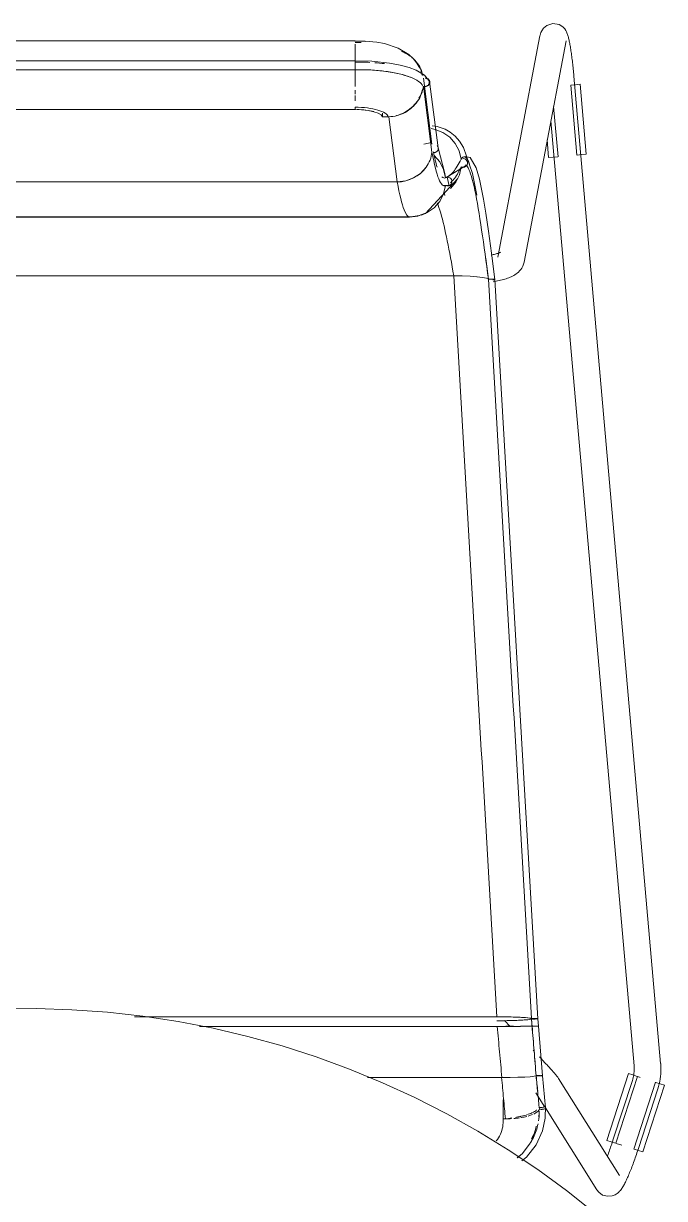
# Model space of a CAD drawing. Header units: millimetres. Extents: x 155927 to 295199, y -4084 to 97293.
# Drawn here: x 183216 to 183503, y 12621 to 13148 of the extents above; entities that cross this region are included whole.
import ezdxf

# ---------------------------------------------------------------- set-up
doc = ezdxf.new("R2010")
doc.units = ezdxf.units.MM
doc.header["$MEASUREMENT"] = 0
doc.layers.add('I-FURN', color=8, linetype='CONTINUOUS', lineweight=9)

msp = doc.modelspace()

# ---------------------------------------------------------------- linework, layer by layer
at = {"layer": 'I-FURN'}
for p, q in [((183450.65, 13147.49), (183449.08, 13146.17)), ((183450.65, 13147.49), (183453.4, 13148.32)), ((183453.4, 13148.32), (183456.17, 13147.84)), ((183456.17, 13147.84), (183457.82, 13146.8)), ((183447.52, 13142.73), (183428.7, 13043.44)), ((183447.6, 13143.15), (183447.52, 13142.73)), ((183447.74, 13143.66), (183447.6, 13143.15)), ((183447.95, 13144.29), (183447.74, 13143.66)), ((183448.33, 13145.09), (183447.95, 13144.29)), ((183449.08, 13146.17), (183448.33, 13145.09)), ((183457.82, 13146.8), (183458.67, 13145.89)), ((183458.67, 13145.89), (183459.15, 13145.19)), ((183459.15, 13145.19), (183459.46, 13144.63)), ((183459.46, 13144.63), (183459.67, 13144.15)), ((183459.67, 13144.15), (183459.84, 13143.73)), ((183459.84, 13143.73), (183459.98, 13143.32)), ((183459.98, 13143.32), (183460.11, 13142.93)), ((183460.11, 13142.93), (183460.22, 13142.53)), ((183460.22, 13142.53), (183460.33, 13142.13)), ((183460.33, 13142.13), (183460.43, 13141.71)), ((183364.61, 13140.55), (183069.76, 13140.55)), ((183364.61, 13140.38), (183364.61, 13140.55)), ((183369.13, 13140.46), (183364.61, 13140.55)), ((183364.61, 13140.53), (183364.61, 13140.25)), ((183364.61, 13139.05), (183364.61, 13137.3)), ((183364.61, 13137.03), (183364.61, 13134.45)), ((183374.34, 13139.95), (183369.13, 13140.46)), ((183377.84, 13139.29), (183374.34, 13139.95)), ((183383.99, 13137.27), (183377.84, 13139.29)), ((183388.7, 13134.4), (183383.99, 13137.27)), ((183440.49, 13041.21), (183459.31, 13140.5)), ((183460.43, 13141.71), (183460.53, 13141.29)), ((183460.53, 13141.29), (183460.63, 13140.84)), ((183460.63, 13140.84), (183460.73, 13140.39)), ((183460.73, 13140.39), (183460.83, 13139.91)), ((183460.83, 13139.91), (183460.92, 13139.41)), ((183460.92, 13139.41), (183461.01, 13138.9)), ((183461.01, 13138.9), (183461.11, 13138.36)), ((183461.11, 13138.36), (183461.2, 13137.81)), ((183461.2, 13137.81), (183461.29, 13137.24)), ((183461.29, 13137.24), (183461.39, 13136.66)), ((183461.39, 13136.66), (183461.48, 13136.06)), ((183364.61, 13131.51), (183069.76, 13131.51)), ((183364.61, 13131.27), (183364.61, 13134.29)), ((183364.61, 13134.28), (183364.61, 13131.26)), ((183364.61, 13131.51), (183364.61, 13127.66)), ((183372.17, 13131.36), (183364.61, 13131.51)), ((183364.61, 13131.44), (183364.61, 13131.51)), ((183364.61, 13131.24), (183364.61, 13131.44)), ((183380.06, 13130.56), (183372.17, 13131.36)), ((183390.68, 13132.57), (183388.7, 13134.4)), ((183392.35, 13130.5), (183390.68, 13132.57)), ((183461.48, 13136.06), (183461.57, 13135.44)), ((183461.57, 13135.44), (183461.66, 13134.8)), ((183461.66, 13134.8), (183461.75, 13134.15)), ((183461.75, 13134.15), (183461.83, 13133.49)), ((183461.83, 13133.49), (183461.92, 13132.81)), ((183461.92, 13132.81), (183462.01, 13132.13)), ((183462.01, 13132.13), (183462.09, 13131.43)), ((183462.09, 13131.43), (183462.17, 13130.72)), ((183069.76, 13127.55), (183364.61, 13127.55)), ((183364.61, 13130.94), (183364.61, 13131.24)), ((183364.61, 13130.55), (183364.61, 13130.94)), ((183364.61, 13130.09), (183364.61, 13130.55)), ((183364.61, 13129.6), (183364.61, 13130.09)), ((183364.61, 13129.1), (183364.61, 13129.6)), ((183364.61, 13128.63), (183364.61, 13129.1)), ((183364.61, 13128.21), (183364.61, 13128.63)), ((183364.61, 13127.88), (183364.61, 13128.21)), ((183364.61, 13127.66), (183364.61, 13127.88)), ((183364.61, 13123.76), (183364.61, 13127.58)), ((183364.61, 13127.58), (183364.61, 13123.76)), ((183370.84, 13127.47), (183364.61, 13127.55)), ((183377.4, 13126.94), (183370.84, 13127.47)), ((183381.41, 13126.34), (183377.4, 13126.94)), ((183384.77, 13129.69), (183380.06, 13130.56)), ((183385.85, 13125.38), (183381.41, 13126.34)), ((183388.82, 13128.61), (183384.77, 13129.69)), ((183391.98, 13127.42), (183388.82, 13128.61)), ((183395.81, 13125.12), (183391.98, 13127.42)), ((183393.68, 13128.23), (183392.35, 13130.5)), ((183462.17, 13130.72), (183462.25, 13130)), ((183462.25, 13130), (183462.33, 13129.27)), ((183462.33, 13129.27), (183462.41, 13128.54)), ((183462.41, 13128.54), (183462.49, 13127.8)), ((183462.49, 13127.8), (183462.56, 13127.06)), ((183462.56, 13127.06), (183462.64, 13126.31)), ((183462.64, 13126.31), (183462.71, 13125.56)), ((183364.61, 13123.57), (183364.61, 13120.01)), ((183389.28, 13124.28), (183385.85, 13125.38)), ((183395.22, 13123.8), (183399.07, 13094.1)), ((183397.71, 13122.74), (183395.81, 13125.12)), ((183398.06, 13122.24), (183401.92, 13092.46)), ((183461.49, 13120.68), (183463.56, 13120.86)), ((183462.71, 13125.56), (183462.77, 13124.81)), ((183462.77, 13124.81), (183462.79, 13124.65)), ((183501.73, 12681.33), (183462.79, 13124.65)), ((183463.56, 13120.86), (183465.6, 13121.04)), ((183465.6, 13121.04), (183468.36, 13089.63)), ((183364.61, 13118.38), (183364.61, 13116.54)), ((183364.61, 13113.87), (183364.61, 13116.06)), ((183399.09, 13090.55), (183395.25, 13120.26)), ((183395.99, 13117.83), (183395.68, 13120.27)), ((183461.37, 13120.67), (183464.13, 13089.26)), ((183364.61, 13113.91), (183364.61, 13113.56)), ((183455.68, 13088.52), (183453.71, 13111)), ((183364.61, 13109.7), (183069.76, 13109.7)), ((183069.76, 13109.65), (183364.61, 13109.65)), ((183364.61, 13109.65), (183367.65, 13109.54)), ((183367.65, 13109.54), (183370.5, 13109.22)), ((183370.5, 13109.22), (183372.99, 13108.71)), ((183372.99, 13108.71), (183374.97, 13108.04)), ((183374.97, 13108.04), (183376.33, 13107.25)), ((183376.33, 13107.25), (183376.96, 13106.39)), ((183376.96, 13106.39), (183376.96, 13108.05)), ((183376.96, 13106.39), (183379.68, 13106.46)), ((183379.68, 13106.46), (183383.54, 13077.18)), ((183400.46, 13100.8), (183398.72, 13101.17)), ((183398.72, 13101.16), (183400.46, 13100.79)), ((183401.45, 13102.13), (183399.19, 13102.43)), ((183403.98, 13099.4), (183400.46, 13100.8)), ((183405.05, 13100.84), (183401.45, 13102.13)), ((183407.33, 13099.5), (183405.05, 13100.84)), ((183452.5, 13104.63), (183489.78, 12680.28)), ((183398.94, 13094.88), (183395.45, 13094.19)), ((183407.06, 13097.22), (183403.98, 13099.4)), ((183409.54, 13094.4), (183407.06, 13097.22)), ((183409.49, 13097.72), (183407.33, 13099.5)), ((183411.49, 13095.48), (183409.49, 13097.72)), ((183411.28, 13091.08), (183409.54, 13094.4)), ((183413.3, 13092.65), (183411.49, 13095.48)), ((183450.76, 13096.04), (183451.45, 13088.15)), ((183399.56, 13090.4), (183400.06, 13090.36)), ((183400.06, 13090.36), (183400.55, 13090.44)), ((183400.55, 13090.44), (183401, 13090.63)), ((183401, 13090.63), (183401.38, 13090.93)), ((183401.38, 13090.93), (183401.68, 13091.32)), ((183401.68, 13093.14), (183401.39, 13093.51)), ((183401.87, 13092.7), (183401.68, 13093.14)), ((183401.68, 13091.32), (183401.87, 13091.76)), ((183401.93, 13092.23), (183401.87, 13092.7)), ((183401.87, 13091.76), (183401.93, 13092.23)), ((183401.9, 13092.54), (183404.87, 13080.93)), ((183412.19, 13087.45), (183411.28, 13091.08)), ((183417.29, 13080.94), (183413.3, 13092.65)), ((183466.32, 13089.45), (183464.25, 13089.27)), ((183468.36, 13089.63), (183466.32, 13089.45)), ((183402.58, 13086.19), (183400.07, 13089.06)), ((183404.34, 13082.79), (183402.58, 13086.19)), ((183414.86, 13084.89), (183405.47, 13079.18)), ((183412.24, 13083.96), (183411.45, 13080.35)), ((183411.46, 13080.35), (183412.24, 13083.96)), ((183412.19, 13087.45), (183412.66, 13087.61)), ((183412.66, 13087.61), (183412.19, 13087.45)), ((183412.71, 13083.81), (183412.24, 13083.96)), ((183412.24, 13083.96), (183412.71, 13083.81)), ((183413.21, 13083.78), (183412.71, 13083.81)), ((183414.01, 13088.66), (183413.09, 13088.37)), ((183413.65, 13087.58), (183413.16, 13087.66)), ((183413.16, 13087.65), (183413.65, 13087.58)), ((183413.7, 13083.87), (183413.21, 13083.78)), ((183413.21, 13083.78), (183413.7, 13083.87)), ((183413.65, 13087.58), (183414.1, 13087.38)), ((183414.11, 13087.39), (183413.65, 13087.58)), ((183414.15, 13084.08), (183413.7, 13083.87)), ((183413.7, 13083.87), (183414.15, 13084.08)), ((183416.19, 13088.13), (183414.01, 13088.66)), ((183414.1, 13087.38), (183414.49, 13087.08)), ((183414.49, 13087.08), (183414.11, 13087.39)), ((183414.53, 13084.4), (183414.15, 13084.08)), ((183414.15, 13084.08), (183414.53, 13084.39)), ((183414.49, 13087.08), (183414.79, 13086.68)), ((183414.79, 13086.68), (183414.49, 13087.08)), ((183414.82, 13084.8), (183414.53, 13084.4)), ((183414.53, 13084.39), (183414.82, 13084.8)), ((183414.79, 13086.68), (183414.99, 13086.23)), ((183414.99, 13086.23), (183414.79, 13086.68)), ((183415, 13085.26), (183414.82, 13084.8)), ((183414.82, 13084.8), (183415, 13085.26)), ((183414.99, 13086.23), (183415.06, 13085.74)), ((183415.06, 13085.74), (183414.99, 13086.23)), ((183415.06, 13085.74), (183415, 13085.26)), ((183415, 13085.26), (183415.06, 13085.74)), ((183418.97, 13083.5), (183416.19, 13088.13)), ((183453.49, 13088.33), (183451.45, 13088.15)), ((183455.56, 13088.51), (183453.49, 13088.33)), ((183387.31, 13077.66), (183390.86, 13078.97)), ((183390.86, 13078.97), (183393.97, 13081.05)), ((183393.97, 13081.05), (183396.46, 13083.79)), ((183410.75, 13078.7), (183396.15, 13063)), ((183405.23, 13079.08), (183404.34, 13082.79)), ((183404.87, 13080.93), (183405.2, 13079.06)), ((183405.23, 13079.08), (183405.7, 13079.24)), ((183405.7, 13079.24), (183405.23, 13079.08)), ((183405.7, 13079.24), (183406.19, 13079.28)), ((183406.2, 13079.28), (183405.7, 13079.24)), ((183406.74, 13075.47), (183405.91, 13079.36)), ((183406.19, 13079.28), (183406.68, 13079.19)), ((183406.69, 13079.2), (183406.2, 13079.28)), ((183406.68, 13079.19), (183407.14, 13078.99)), ((183407.14, 13078.99), (183406.69, 13079.2)), ((183407.14, 13078.99), (183407.52, 13078.68)), ((183407.52, 13078.68), (183407.14, 13078.99)), ((183407.52, 13078.68), (183407.81, 13078.28)), ((183407.82, 13078.28), (183407.52, 13078.68)), ((183411.45, 13080.35), (183409.8, 13077.02)), ((183409.81, 13077.02), (183411.46, 13080.35)), ((183412.71, 13083.81), (183413.21, 13083.78)), ((183419.19, 13071.27), (183417.29, 13080.94)), ((183420.37, 13078.5), (183418.97, 13083.5)), ((183383.54, 13077.18), (183050.83, 13077.18)), ((183050.83, 13077.18), (183383.54, 13077.18)), ((183383.54, 13077.18), (183387.31, 13077.66)), ((183407.04, 13075.6), (183404.16, 13075.55)), ((183404.34, 13071.86), (183405.23, 13075.57)), ((183405.7, 13075.41), (183405.23, 13075.57)), ((183405.23, 13075.57), (183405.7, 13075.41)), ((183406.19, 13075.37), (183405.7, 13075.41)), ((183405.7, 13075.41), (183406.2, 13075.37)), ((183406.68, 13075.46), (183406.19, 13075.37)), ((183406.2, 13075.37), (183406.69, 13075.45)), ((183407.14, 13075.66), (183406.68, 13075.46)), ((183406.69, 13075.45), (183407.14, 13075.66)), ((183407.52, 13075.97), (183407.14, 13075.66)), ((183407.14, 13075.66), (183407.52, 13075.97)), ((183409.8, 13077.02), (183407.41, 13074.19)), ((183407.41, 13074.19), (183409.81, 13077.02)), ((183407.81, 13076.37), (183407.52, 13075.97)), ((183407.52, 13075.97), (183407.82, 13076.37)), ((183407.81, 13078.28), (183408, 13077.81)), ((183408, 13076.83), (183407.81, 13076.37)), ((183408, 13077.82), (183407.82, 13078.28)), ((183407.82, 13076.37), (183408, 13076.83)), ((183408.07, 13077.32), (183408, 13077.82)), ((183408, 13077.81), (183408.07, 13077.32)), ((183408.07, 13077.32), (183408, 13076.83)), ((183408, 13076.83), (183408.07, 13077.32)), ((183422.17, 13069.48), (183420.37, 13078.5)), ((183402.58, 13068.47), (183400.07, 13065.6)), ((183400.08, 13065.59), (183402.58, 13068.46)), ((183404.33, 13071.86), (183402.58, 13068.47)), ((183402.58, 13068.46), (183404.34, 13071.86)), ((183423.21, 13063.16), (183422.17, 13069.48)), ((183397.25, 13063.6), (183392.79, 13061.87)), ((183396.94, 13063.42), (183393.37, 13062.06)), ((183393.37, 13062.05), (183396.94, 13063.42)), ((183396.15, 13063), (183394.23, 13062.29)), ((183400.07, 13065.6), (183396.94, 13063.42)), ((183396.94, 13063.42), (183400.08, 13065.59)), ((183424.39, 13055.15), (183423.21, 13063.16)), ((183389.58, 13061.58), (183044.79, 13061.58)), ((183044.79, 13061.58), (183389.58, 13061.58)), ((183045.33, 13061.43), (183350.13, 13061.43)), ((183350.13, 13061.43), (183389.04, 13061.43)), ((183392.79, 13061.87), (183389.04, 13061.43)), ((183393.37, 13062.06), (183389.58, 13061.58)), ((183389.58, 13061.58), (183393.37, 13062.05)), ((183425.75, 13045.22), (183424.39, 13055.15)), ((183426.15, 13044.47), (183425.66, 13044.37)), ((183427.3, 13033.36), (183425.75, 13045.22)), ((183426.62, 13044.57), (183426.15, 13044.47)), ((183427.07, 13044.67), (183426.62, 13044.57)), ((183427.49, 13044.78), (183427.07, 13044.67)), ((183427.89, 13044.89), (183427.49, 13044.78)), ((183428.25, 13044.99), (183427.89, 13044.89)), ((183428.59, 13045.1), (183428.25, 13044.99)), ((183428.89, 13045.21), (183428.59, 13045.1)), ((183429.16, 13045.31), (183428.89, 13045.21)), ((183429.39, 13045.4), (183429.16, 13045.31)), ((183429.59, 13045.49), (183429.39, 13045.4)), ((183429.74, 13045.57), (183429.59, 13045.49)), ((183429.83, 13045.61), (183429.74, 13045.57)), ((183429.9, 13045.66), (183429.83, 13045.61)), ((183429.92, 13045.67), (183429.9, 13045.66)), ((183437.92, 13036.73), (183437.39, 13036.28)), ((183438.44, 13037.25), (183437.92, 13036.73)), ((183438.95, 13037.85), (183438.44, 13037.25)), ((183439.43, 13038.54), (183438.95, 13037.85)), ((183439.87, 13039.33), (183439.43, 13038.54)), ((183440.24, 13040.22), (183439.87, 13039.33)), ((183440.49, 13041.21), (183440.24, 13040.22)), ((183025.41, 13035.08), (183408.88, 13035.08)), ((183408.88, 13035.08), (183025.48, 13035.08)), ((183412.65, 13035.02), (183408.88, 13035.08)), ((183408.96, 13035.08), (183412.65, 13035.02)), ((183416.19, 13034.87), (183412.65, 13035.02)), ((183412.72, 13035.02), (183416.19, 13034.87)), ((183419.29, 13034.63), (183416.19, 13034.87)), ((183416.24, 13034.86), (183419.29, 13034.63)), ((183421.79, 13034.32), (183419.29, 13034.63)), ((183419.32, 13034.63), (183421.79, 13034.32)), ((183423.53, 13033.95), (183421.79, 13034.32)), ((183421.79, 13034.31), (183423.53, 13033.95)), ((183423.53, 13033.95), (183424.44, 13033.55)), ((183424.43, 13033.55), (183423.53, 13033.95)), ((183424.9, 13033.57), (183424.43, 13033.55)), ((183424.44, 13033.55), (183424.91, 13033.57)), ((183425.4, 13033.57), (183424.9, 13033.57)), ((183424.91, 13033.57), (183425.41, 13033.57)), ((183425.9, 13033.56), (183425.4, 13033.57)), ((183425.41, 13033.57), (183425.9, 13033.56)), ((183426.35, 13033.54), (183425.9, 13033.56)), ((183425.9, 13033.56), (183426.35, 13033.54)), ((183426.74, 13033.51), (183426.35, 13033.54)), ((183426.35, 13033.54), (183426.74, 13033.51)), ((183426.38, 13033.18), (183426.76, 13033.21)), ((183426.77, 13033.21), (183426.39, 13033.18)), ((183427.2, 13032.45), (183426.49, 13032.34)), ((183427.03, 13033.46), (183426.74, 13033.51)), ((183426.74, 13033.51), (183427.04, 13033.46)), ((183426.76, 13033.21), (183427.05, 13033.26)), ((183427.06, 13033.26), (183426.77, 13033.21)), ((183427.89, 13032.58), (183427.2, 13032.45)), ((183427.24, 13033.31), (183427.3, 13033.36)), ((183427.3, 13033.36), (183427.24, 13033.31)), ((183427.3, 13033.36), (183446.59, 12701.45)), ((183428.57, 13032.71), (183427.89, 13032.58)), ((183429.24, 13032.86), (183428.57, 13032.71)), ((183429.89, 13033.01), (183429.24, 13032.86)), ((183430.54, 13033.17), (183429.89, 13033.01)), ((183431.17, 13033.34), (183430.54, 13033.17)), ((183431.78, 13033.53), (183431.17, 13033.34)), ((183432.39, 13033.72), (183431.78, 13033.53)), ((183432.98, 13033.93), (183432.39, 13033.72)), ((183433.56, 13034.15), (183432.98, 13033.93)), ((183434.13, 13034.38), (183433.56, 13034.15)), ((183434.69, 13034.63), (183434.13, 13034.38)), ((183435.25, 13034.9), (183434.69, 13034.63)), ((183435.78, 13035.19), (183435.25, 13034.9)), ((183436.32, 13035.52), (183435.78, 13035.19)), ((183436.86, 13035.88), (183436.32, 13035.52)), ((183437.39, 13036.28), (183436.86, 13035.88)), ((183221.5, 12706.02), (183205.51, 12705.87)), ((183237.49, 12705.53), (183221.5, 12706.02)), ((183253.45, 12704.39), (183237.49, 12705.53)), ((183269.35, 12702.62), (183253.45, 12704.39)), ((183428.14, 12702.35), (183265.54, 12702.35)), ((183265.54, 12702.35), (183428.14, 12702.35)), ((183285.17, 12700.22), (183269.35, 12702.62)), ((183300.88, 12697.19), (183285.17, 12700.22)), ((183431.92, 12702.32), (183428.14, 12702.35)), ((183428.25, 12700.56), (183431.93, 12700.59)), ((183434.2, 12698.03), (183431.62, 12700.7)), ((183435.48, 12702.24), (183431.92, 12702.32)), ((183431.93, 12700.59), (183435.48, 12700.66)), ((183438.62, 12702.12), (183435.48, 12702.24)), ((183435.48, 12700.66), (183438.6, 12700.79)), ((183438.6, 12700.79), (183441.09, 12700.95)), ((183441.12, 12701.95), (183438.62, 12702.12)), ((183441.09, 12700.95), (183442.85, 12701.14)), ((183442.87, 12701.76), (183441.12, 12701.95)), ((183442.85, 12701.14), (183443.75, 12701.35)), ((183443.76, 12701.55), (183442.87, 12701.76)), ((183443.75, 12701.35), (183444.22, 12701.34)), ((183444.23, 12701.56), (183443.76, 12701.55)), ((183444.22, 12701.34), (183444.71, 12701.34)), ((183444.72, 12701.56), (183444.23, 12701.56)), ((183444.71, 12701.34), (183445.2, 12701.35)), ((183445.21, 12701.56), (183444.72, 12701.56)), ((183445.2, 12701.35), (183445.66, 12701.36)), ((183445.66, 12701.55), (183445.21, 12701.56)), ((183446.04, 12701.53), (183445.66, 12701.55)), ((183445.66, 12701.36), (183446.04, 12701.37)), ((183446.34, 12701.51), (183446.04, 12701.53)), ((183446.04, 12701.37), (183446.33, 12701.4)), ((183446.33, 12701.4), (183446.52, 12701.42)), ((183446.52, 12701.48), (183446.34, 12701.51)), ((183446.59, 12701.45), (183446.52, 12701.48)), ((183446.52, 12701.42), (183446.59, 12701.45)), ((183446.86, 12698.09), (183446.59, 12701.45)), ((183428.4, 12698.03), (183294.76, 12698.03)), ((183294.76, 12698.03), (183428.4, 12698.03)), ((183316.46, 12693.53), (183300.88, 12697.19)), ((183331.87, 12689.25), (183316.46, 12693.53)), ((183432.19, 12698.03), (183428.4, 12698.03)), ((183428.4, 12698.03), (183432.19, 12698.03)), ((183432.19, 12698.15), (183435.75, 12698.15)), ((183435.75, 12698.15), (183432.19, 12698.15)), ((183435.75, 12698.04), (183432.19, 12698.03)), ((183432.19, 12698.03), (183435.76, 12698.04)), ((183438.89, 12698.05), (183435.76, 12698.04)), ((183435.76, 12698.04), (183438.89, 12698.05)), ((183438.87, 12698.14), (183441.37, 12698.13)), ((183441.37, 12698.13), (183438.87, 12698.14)), ((183441.39, 12698.06), (183438.89, 12698.05)), ((183438.89, 12698.05), (183441.39, 12698.06)), ((183441.37, 12698.13), (183443.12, 12698.11)), ((183443.12, 12698.11), (183441.37, 12698.13)), ((183443.14, 12698.07), (183441.39, 12698.06)), ((183441.39, 12698.06), (183443.14, 12698.07)), ((183444.02, 12698.09), (183443.14, 12698.07)), ((183443.14, 12698.07), (183444.03, 12698.09)), ((183444.02, 12698.1), (183444.49, 12698.1)), ((183444.49, 12698.1), (183444.02, 12698.1)), ((183444.5, 12698.08), (183444.02, 12698.09)), ((183444.03, 12698.09), (183444.5, 12698.08)), ((183444.49, 12698.1), (183444.98, 12698.1)), ((183444.99, 12698.1), (183444.49, 12698.1)), ((183444.99, 12698.08), (183444.5, 12698.08)), ((183444.5, 12698.08), (183444.99, 12698.08)), ((183444.98, 12698.1), (183445.48, 12698.1)), ((183445.48, 12698.1), (183444.99, 12698.1)), ((183445.48, 12698.09), (183444.99, 12698.08)), ((183444.99, 12698.08), (183445.49, 12698.09)), ((183445.48, 12698.1), (183445.93, 12698.1)), ((183445.93, 12698.1), (183445.48, 12698.1)), ((183445.93, 12698.09), (183445.48, 12698.09)), ((183445.49, 12698.09), (183445.94, 12698.09)), ((183445.93, 12698.1), (183446.31, 12698.1)), ((183446.31, 12698.1), (183445.93, 12698.1)), ((183446.31, 12698.09), (183445.93, 12698.09)), ((183445.94, 12698.09), (183446.32, 12698.09)), ((183446.31, 12698.1), (183446.6, 12698.1)), ((183446.61, 12698.1), (183446.31, 12698.1)), ((183446.61, 12698.09), (183446.31, 12698.09)), ((183446.32, 12698.09), (183446.61, 12698.09)), ((183446.6, 12698.1), (183446.79, 12698.09)), ((183446.8, 12698.09), (183446.61, 12698.1)), ((183446.8, 12698.09), (183446.61, 12698.09)), ((183446.61, 12698.09), (183446.8, 12698.09)), ((183446.79, 12698.09), (183446.86, 12698.09)), ((183446.86, 12698.09), (183446.8, 12698.09)), ((183446.8, 12698.09), (183446.87, 12698.09)), ((183446.87, 12698.09), (183446.8, 12698.09)), ((183446.87, 12698.09), (183448.69, 12675.89)), ((183347.1, 12684.36), (183331.87, 12689.25)), ((183362.13, 12678.86), (183347.1, 12684.36)), ((183444.96, 12686.85), (183444.48, 12687.35)), ((183447.77, 12683.88), (183447.32, 12684.36)), ((183448.22, 12683.4), (183447.77, 12683.88)), ((183448.66, 12682.93), (183448.22, 12683.4)), ((183449.1, 12682.47), (183448.66, 12682.93)), ((183376.92, 12672.76), (183362.13, 12678.86)), ((183449.52, 12682.02), (183449.1, 12682.47)), ((183449.93, 12681.57), (183449.52, 12682.02)), ((183450.33, 12681.14), (183449.93, 12681.57)), ((183450.73, 12680.71), (183450.33, 12681.14)), ((183451.11, 12680.3), (183450.73, 12680.71)), ((183451.48, 12679.9), (183451.11, 12680.3)), ((183451.83, 12679.51), (183451.48, 12679.9)), ((183452.17, 12679.13), (183451.83, 12679.51)), ((183452.5, 12678.76), (183452.17, 12679.13)), ((183452.82, 12678.41), (183452.5, 12678.76)), ((183453.12, 12678.08), (183452.82, 12678.41)), ((183453.41, 12677.75), (183453.12, 12678.08)), ((183453.68, 12677.44), (183453.41, 12677.75)), ((183489.8, 12677.63), (183489.74, 12676.97)), ((183489.78, 12680.28), (183489.83, 12679.62)), ((183489.84, 12678.29), (183489.8, 12677.63)), ((183489.83, 12679.62), (183489.85, 12678.96)), ((183489.85, 12678.96), (183489.84, 12678.29)), ((183501.74, 12681.28), (183501.74, 12681.33)), ((183501.82, 12680.14), (183501.74, 12681.28)), ((183501.77, 12676.72), (183501.83, 12677.86)), ((183501.85, 12679), (183501.82, 12680.14)), ((183501.83, 12677.86), (183501.85, 12679)), ((183370.23, 12675.06), (183430.34, 12675.06)), ((183430.34, 12675.06), (183370.23, 12675.06)), ((183391.46, 12666.08), (183376.92, 12672.76)), ((183430.34, 12675.06), (183434.1, 12675.09)), ((183434.11, 12675.09), (183430.46, 12675.06)), ((183437.64, 12675.16), (183434.2, 12675.09)), ((183434.2, 12675.09), (183437.64, 12675.16)), ((183437.64, 12675.16), (183440.74, 12675.28)), ((183440.74, 12675.28), (183437.7, 12675.16)), ((183440.74, 12675.28), (183443.21, 12675.43)), ((183443.22, 12675.43), (183440.78, 12675.28)), ((183443.21, 12675.43), (183444.95, 12675.61)), ((183444.95, 12675.61), (183443.23, 12675.43)), ((183445.84, 12675.8), (183444.95, 12675.61)), ((183444.95, 12675.61), (183445.84, 12675.8)), ((183445.84, 12675.8), (183446.31, 12675.79)), ((183446.31, 12675.79), (183445.84, 12675.8)), ((183445.85, 12675.98), (183446.32, 12675.99)), ((183446.33, 12675.99), (183445.86, 12675.98)), ((183446.31, 12675.79), (183446.81, 12675.79)), ((183446.81, 12675.79), (183446.31, 12675.79)), ((183446.32, 12675.99), (183446.82, 12675.99)), ((183446.82, 12675.99), (183446.33, 12675.99)), ((183446.81, 12675.79), (183447.3, 12675.79)), ((183447.3, 12675.79), (183446.81, 12675.79)), ((183447.32, 12675.99), (183446.82, 12675.99)), ((183446.82, 12675.99), (183447.31, 12675.99)), ((183447.3, 12675.79), (183447.76, 12675.8)), ((183447.75, 12675.8), (183447.3, 12675.79)), ((183447.31, 12675.99), (183447.76, 12675.98)), ((183447.77, 12675.98), (183447.32, 12675.99)), ((183448.13, 12675.82), (183447.75, 12675.8)), ((183447.76, 12675.8), (183448.14, 12675.82)), ((183448.43, 12675.84), (183448.13, 12675.82)), ((183448.14, 12675.82), (183448.43, 12675.84)), ((183448.44, 12675.94), (183448.15, 12675.96)), ((183448.15, 12675.96), (183448.44, 12675.94)), ((183448.43, 12675.84), (183448.63, 12675.87)), ((183448.63, 12675.92), (183448.44, 12675.94)), ((183448.44, 12675.94), (183448.62, 12675.92)), ((183448.62, 12675.92), (183448.69, 12675.89)), ((183448.69, 12675.89), (183448.62, 12675.87)), ((183448.69, 12675.89), (183448.63, 12675.92)), ((183448.63, 12675.87), (183448.69, 12675.89)), ((183448.69, 12675.89), (183450.12, 12661.4)), ((183453.94, 12677.15), (183453.68, 12677.44)), ((183454.18, 12676.87), (183453.94, 12677.15)), ((183454.41, 12676.6), (183454.18, 12676.87)), ((183454.63, 12676.35), (183454.41, 12676.6)), ((183454.83, 12676.11), (183454.63, 12676.35)), ((183455.02, 12675.88), (183454.83, 12676.11)), ((183455.2, 12675.66), (183455.02, 12675.88)), ((183455.37, 12675.44), (183455.2, 12675.66)), ((183455.54, 12675.21), (183455.37, 12675.44)), ((183455.73, 12674.95), (183455.54, 12675.21)), ((183455.94, 12674.62), (183455.73, 12674.95)), ((183483.25, 12631.04), (183455.94, 12674.62)), ((183487.29, 12676.86), (183477.61, 12646.85)), ((183489.04, 12673.72), (183480.32, 12646.9)), ((183481.65, 12645.55), (183491.34, 12675.56)), ((183487.29, 12676.86), (183489.25, 12676.23)), ((183489.24, 12674.38), (183489.04, 12673.74)), ((183489.04, 12673.74), (183489.04, 12673.72)), ((183489.4, 12675.02), (183489.24, 12674.38)), ((183489.25, 12676.23), (183491.22, 12675.59)), ((183489.54, 12675.66), (183489.4, 12675.02)), ((183489.65, 12676.32), (183489.54, 12675.66)), ((183489.74, 12676.97), (183489.65, 12676.32)), ((183499.41, 12672.95), (183489.72, 12642.94)), ((183491.43, 12675.52), (183492.6, 12675.15)), ((183499.52, 12672.91), (183501.5, 12672.27)), ((183501.07, 12672.21), (183501.31, 12673.33)), ((183501.31, 12673.33), (183501.51, 12674.45)), ((183501.51, 12674.45), (183501.66, 12675.58)), ((183501.66, 12675.58), (183501.77, 12676.72)), ((183445.77, 12668.25), (183449.81, 12661.81)), ((183491.74, 12643.19), (183500.45, 12670.01)), ((183503.45, 12671.64), (183493.76, 12641.64)), ((183500.45, 12670.01), (183500.78, 12671.1)), ((183500.78, 12671.1), (183501.07, 12672.21)), ((183501.5, 12672.27), (183503.45, 12671.64)), ((183405.72, 12658.82), (183391.46, 12666.08)), ((183431.05, 12655.27), (183431.05, 12665.02)), ((183449.9, 12656.83), (183449.99, 12662.29)), ((183419.67, 12651), (183405.72, 12658.82)), ((183432.04, 12656.51), (183430.99, 12656.51)), ((183448.69, 12651.18), (183449.9, 12656.83)), ((183450.04, 12661.43), (183473.08, 12624.67)), ((183433.31, 12642.63), (183419.67, 12651)), ((183443.21, 12645.58), (183445.12, 12649.27)), ((183445.79, 12644.87), (183448.69, 12651.18)), ((183479.56, 12646.22), (183477.61, 12646.85)), ((183481.53, 12645.59), (183479.56, 12646.22)), ((183479.99, 12645.88), (183480.22, 12646.57)), ((183480.22, 12646.57), (183480.32, 12646.9)), ((183446.59, 12633.72), (183433.31, 12642.63)), ((183437.37, 12639.04), (183439.72, 12641.01)), ((183439.72, 12641.01), (183443.21, 12645.58)), ((183441.45, 12639.34), (183445.79, 12644.87)), ((183478.12, 12640.55), (183478.35, 12641.18)), ((183478.35, 12641.18), (183478.59, 12641.83)), ((183478.59, 12641.83), (183478.82, 12642.49)), ((183478.82, 12642.49), (183479.06, 12643.15)), ((183479.06, 12643.15), (183479.29, 12643.83)), ((183479.29, 12643.83), (183479.53, 12644.51)), ((183479.53, 12644.51), (183479.76, 12645.19)), ((183479.76, 12645.19), (183479.99, 12645.88)), ((183481.75, 12645.52), (183484.23, 12644.72)), ((183491.81, 12642.27), (183489.84, 12642.9)), ((183490.85, 12640.53), (183491.1, 12641.26)), ((183491.1, 12641.26), (183491.34, 12642)), ((183491.34, 12642), (183491.59, 12642.74)), ((183491.59, 12642.74), (183491.74, 12643.19)), ((183493.76, 12641.64), (183491.81, 12642.27)), ((183439.4, 12637.7), (183441.45, 12639.34)), ((183477.88, 12639.93), (183478.12, 12640.55)), ((183488.82, 12634.92), (183489.07, 12635.59)), ((183489.07, 12635.59), (183489.33, 12636.27)), ((183489.33, 12636.27), (183489.58, 12636.96)), ((183489.58, 12636.96), (183489.84, 12637.65)), ((183489.84, 12637.65), (183490.09, 12638.36)), ((183490.09, 12638.36), (183490.35, 12639.08)), ((183490.35, 12639.08), (183490.6, 12639.8)), ((183490.6, 12639.8), (183490.85, 12640.53)), ((183459.51, 12624.28), (183446.59, 12633.72)), ((183486.6, 12629.59), (183486.84, 12630.11)), ((183486.84, 12630.11), (183487.08, 12630.66)), ((183487.08, 12630.66), (183487.32, 12631.22)), ((183487.32, 12631.22), (183487.57, 12631.8)), ((183487.57, 12631.8), (183487.81, 12632.39)), ((183487.81, 12632.39), (183488.06, 12633.01)), ((183488.06, 12633.01), (183488.31, 12633.63)), ((183488.31, 12633.63), (183488.57, 12634.27)), ((183488.57, 12634.27), (183488.82, 12634.92)), ((183483.97, 12624.81), (183484.25, 12625.2)), ((183484.25, 12625.2), (183484.51, 12625.59)), ((183484.51, 12625.59), (183484.75, 12625.98)), ((183484.75, 12625.98), (183484.98, 12626.38)), ((183484.98, 12626.38), (183485.22, 12626.79)), ((183485.22, 12626.79), (183485.44, 12627.22)), ((183485.44, 12627.22), (183485.67, 12627.66)), ((183485.67, 12627.66), (183485.9, 12628.11)), ((183485.9, 12628.11), (183486.13, 12628.59)), ((183486.13, 12628.59), (183486.37, 12629.08)), ((183486.37, 12629.08), (183486.6, 12629.59)), ((183472.05, 12614.34), (183459.51, 12624.28)), ((183473.97, 12623.55), (183473.08, 12624.67)), ((183473.97, 12623.55), (183475.7, 12622.32)), ((183475.7, 12622.32), (183477.93, 12621.74)), ((183477.93, 12621.74), (183479.9, 12621.91)), ((183479.9, 12621.91), (183481.29, 12622.43)), ((183481.29, 12622.43), (183482.2, 12623)), ((183482.2, 12623), (183482.83, 12623.52)), ((183482.83, 12623.52), (183483.29, 12623.98)), ((183483.29, 12623.98), (183483.66, 12624.41)), ((183483.66, 12624.41), (183483.97, 12624.81))]:
    msp.add_line(p, q, dxfattribs=at)
for centre, major_axis, ratio, start_param, end_param in [((183364.61, 13136.27), (-12.4, 0), 0.287441, 4.492176, 4.712389), ((183364.61, 13124.8), (0, -15.75), 0.000004, 0.290246, 0.472486), ((183383.41, 13092.25), (-15.78, 0), 0.955139, 2.787556, 3.029056), ((183399.97, 13092.23), (-1.96, 0), 0.955139, 1.359855, 3.903556), ((183383.41, 13092.25), (-15.78, 0), 0.955139, 2.545839, 2.787386), ((183383.41, 13092.25), (-15.78, 0), 0.955139, 1.579038, 2.545717)]:
    msp.add_ellipse(centre, major_axis=major_axis, ratio=ratio, start_param=start_param, end_param=end_param, dxfattribs=at)
for points in [[(183364.61, 13140.45), (183366.19, 13140.46), (183367.69, 13140.39), (183369.12, 13140.25)], [(183364.61, 13130.97), (183366.83, 13131.01), (183369.03, 13130.98), (183371.21, 13130.87)], [(183373.42, 13130.73), (183374.9, 13130.62), (183376.35, 13130.48), (183377.76, 13130.3)], [(183394.16, 13127.14), (183394.41, 13126.48), (183394.58, 13125.81), (183394.72, 13125.12)], [(183389.45, 13124.22), (183390.91, 13123.64), (183393.38, 13122.38), (183394.69, 13120.97), (183395.04, 13120.25)], [(183379.68, 13106.46), (183380.97, 13106.5), (183383.48, 13106.86), (183387.08, 13108.27), (183390.22, 13110.46), (183392.75, 13113.3), (183394.52, 13116.64), (183395.1, 13119.01), (183395.25, 13120.26)], [(183394.78, 13118.74), (183394.47, 13117.35), (183393.97, 13115.99), (183393.27, 13114.73)], [(183364.61, 13110.77), (183366.51, 13110.74), (183370.24, 13110.48), (183375.04, 13109.52), (183378.36, 13108.12), (183379.31, 13107.03), (183379.43, 13106.47)], [(183372.99, 13108.76), (183370.93, 13109.3), (183368.22, 13109.59), (183365.45, 13109.68)], [(183399.09, 13090.55), (183400.11, 13085.05), (183402.16, 13076.99), (183404.2, 13075.02), (183405.23, 13075.57)], [(183399.72, 13090.77), (183400.27, 13088.11), (183400.83, 13085.59), (183401.39, 13083.84)], [(183403.59, 13079.5), (183404.14, 13078.93), (183404.68, 13078.79), (183405.23, 13079.08)], [(183404.67, 13072.51), (183404.73, 13072.05), (183404.78, 13071.58), (183404.84, 13071.11)], [(183389.04, 13061.43), (183389.22, 13061.43), (183389.4, 13061.48), (183389.58, 13061.58)], [(183423.23, 13042.91), (183423.63, 13039.82), (183424.02, 13036.69), (183424.42, 13033.56)], [(183408.96, 13035.08), (183412.16, 12979.72), (183415.35, 12924.3), (183418.55, 12868.84)], [(183443.76, 12701.55), (183440.54, 12756.96), (183434.1, 12867.72), (183427.66, 12978.31), (183424.44, 13033.55)], [(183418.55, 12868.84), (183421.75, 12813.38), (183424.94, 12757.87), (183428.14, 12702.35)], [(183443.75, 12701.35), (183443.79, 12700.81), (183443.88, 12699.73), (183443.97, 12698.64), (183444.02, 12698.1)], [(183443.76, 12701.55), (183443.8, 12700.97), (183443.89, 12699.82), (183443.98, 12698.66), (183444.02, 12698.09)], [(183428.4, 12698.03), (183428.74, 12694.2), (183429.09, 12690.36), (183429.43, 12686.54)], [(183445.84, 12675.8), (183445.54, 12679.51), (183444.93, 12686.93), (183444.33, 12694.37), (183444.03, 12698.09)], [(183429.43, 12686.54), (183429.78, 12682.71), (183430.12, 12678.88), (183430.46, 12675.06)], [(183430.34, 12675.06), (183430.65, 12671.93), (183431.24, 12665.68), (183431.78, 12659.54), (183432.04, 12656.51)], [(183445.84, 12675.8), (183446.08, 12673.27), (183446.56, 12668.24), (183447.04, 12663.29), (183447.28, 12660.84)], [(183445.87, 12675.8), (183446.1, 12673.49), (183446.33, 12671.17), (183446.56, 12668.9)], [(183430.99, 12656.51), (183431.04, 12656), (183431.06, 12655.49), (183431.05, 12654.99)], [(183434.82, 12656.61), (183433.92, 12656.55), (183432.99, 12656.52), (183432.04, 12656.51)], [(183433.46, 12656.74), (183433.93, 12656.8), (183434.4, 12656.86), (183434.87, 12656.93)], [(183438.4, 12656.98), (183437.55, 12656.85), (183436.67, 12656.74), (183435.76, 12656.68)], [(183439.23, 12657.72), (183440.15, 12657.94), (183441.1, 12658.17), (183441.95, 12658.42)], [(183442.27, 12658.57), (183443.08, 12658.84), (183443.89, 12659.12), (183444.45, 12659.42)], [(183444.28, 12658.48), (183443.69, 12658.23), (183443.03, 12657.99), (183442.3, 12657.79)], [(183444.69, 12659.53), (183445.33, 12659.84), (183445.73, 12660.16), (183446.06, 12660.49)], [(183447.25, 12659.31), (183447.23, 12658.05), (183447.13, 12656.79), (183446.95, 12655.55)], [(183447.05, 12657.33), (183447.16, 12658.22), (183447.18, 12659.12), (183447.17, 12660.02)], [(183438.78, 12640.18), (183438.35, 12639.77), (183437.9, 12639.38), (183437.43, 12639)]]:
    msp.add_open_spline(points, degree=3, dxfattribs=at)
for points, knots in [([(183389.32, 13133.68), (183388.59, 13134.21), (183387.34, 13134.92), (183386, 13135.55), (183385.49, 13135.75)], [0.5455526, 0.5455526, 0.5455526, 0.5455526, 0.6666667, 0.739481, 0.739481, 0.739481, 0.739481]), ([(183395.01, 13125), (183394.85, 13125.74), (183394.29, 13127.62), (183392.75, 13130.45), (183391.07, 13132.28), (183390.11, 13133.05)], [0.0634811, 0.0634811, 0.0634811, 0.0634811, 0.1666667, 0.3333333, 0.5, 0.5, 0.5, 0.5]), ([(183364.61, 13127.58), (183366.96, 13127.62), (183371.61, 13127.55), (183378.46, 13126.91), (183384.57, 13125.83), (183387.78, 13124.81), (183389.27, 13124.28)], [0.0000052, 0.0000052, 0.0000052, 0.0000052, 0.1666667, 0.3333333, 0.5, 0.6602535, 0.6602535, 0.6602535, 0.6602535]), ([(183396, 13123.82), (183396.17, 13123.82), (183396.46, 13123.78), (183396.84, 13123.64), (183397.26, 13123.38), (183397.71, 13122.86), (183397.97, 13122), (183397.74, 13121.21), (183397.34, 13120.67), (183396.96, 13120.36), (183396.65, 13120.22), (183396.49, 13120.17)], [-0.875, -0.875, -0.875, -0.875, -0.8125, -0.765625, -0.71875, -0.625, -0.5, -0.375, -0.3125, -0.25, -0.1875, -0.1875, -0.1875, -0.1875]), ([(183396.1, 13120.08), (183396.24, 13120.08), (183396.46, 13120.11), (183396.76, 13120.19), (183397.02, 13120.3), (183397.34, 13120.5), (183397.66, 13120.81), (183397.89, 13121.17), (183398.03, 13121.53), (183398.08, 13121.84), (183398.08, 13122.12), (183398.05, 13122.38), (183397.97, 13122.63), (183397.86, 13122.88), (183397.67, 13123.18), (183397.34, 13123.49), (183396.95, 13123.7), (183396.59, 13123.8), (183396.33, 13123.84), (183396.17, 13123.85), (183396.1, 13123.85)], [0.1111111, 0.1111111, 0.1111111, 0.1111111, 0.1666667, 0.1944444, 0.2222222, 0.2777778, 0.3333333, 0.3888889, 0.4444444, 0.4791667, 0.5138889, 0.5486111, 0.5833333, 0.6180556, 0.6527778, 0.7222222, 0.7916667, 0.8263889, 0.8611111, 0.8888889, 0.8888889, 0.8888889, 0.8888889]), ([(183392.77, 13113.91), (183392.65, 13113.73), (183391.14, 13111.47), (183388.03, 13108.82), (183384.46, 13107.25), (183383.21, 13107.01)], [-0.6950944, -0.6950944, -0.6950944, -0.6950944, -0.6666667, -0.3333333, -0.1666667, -0.1666667, -0.1666667, -0.1666667]), ([(183405.91, 13079.36), (183406.84, 13079.83), (183408.93, 13081.62), (183411.03, 13085.05), (183412.19, 13087.45)], [0.0974617, 0.0974617, 0.0974617, 0.0974617, 0.5, 1, 1, 1, 1]), ([(183407.36, 13076.83), (183407.82, 13077.22), (183409.44, 13078.9), (183411.07, 13081.55), (183412.24, 13083.96)], [0.3036932, 0.3036932, 0.3036932, 0.3036932, 0.5, 1, 1, 1, 1]), ([(183412.19, 13087.45), (183413.21, 13089), (183414.47, 13088.78), (183415.72, 13085.87), (183415.96, 13085.24)], [0, 0, 0, 0, 0.25, 0.3070827, 0.3070827, 0.3070827, 0.3070827]), ([(183414.07, 13084.84), (183414.47, 13084.65), (183415.9, 13083.05), (183418.34, 13074.75), (183421.38, 13056.31), (183423.42, 13041.1), (183424.43, 13033.55)], [0.1500589, 0.1500589, 0.1500589, 0.1500589, 0.25, 0.5, 0.75, 1, 1, 1, 1]), ([(183383.54, 13077.18), (183384.55, 13071.45), (183386.38, 13063.81), (183388.21, 13061.43), (183389.04, 13061.43)], [0, 0, 0, 0, 0.5, 0.9107153, 0.9107153, 0.9107153, 0.9107153]), ([(183401.39, 13067.79), (183401.94, 13066.57), (183403.47, 13062.24), (183405.97, 13051.25), (183407.91, 13040.47), (183408.88, 13035.08)], [0.3584379, 0.3584379, 0.3584379, 0.3584379, 0.5, 0.75, 1, 1, 1, 1]), ([(183428.14, 12702.35), (183429.41, 12702.35), (183431.96, 12702.33), (183435.56, 12702.25), (183438.73, 12702.13), (183442.09, 12701.9), (183443.48, 12701.7), (183443.76, 12701.55)], [-1, -1, -1, -1, -0.833333, -0.666667, -0.5, -0.333333, 0, 0, 0, 0]), ([(183443.75, 12701.35), (183443.46, 12701.21), (183442.07, 12701), (183438.71, 12700.78), (183435.56, 12700.66), (183432, 12700.58), (183429.49, 12700.56), (183428.25, 12700.56)], [-1, -1, -1, -1, -0.6666667, -0.5, -0.3333333, -0.1666667, -0.003964, -0.003964, -0.003964, -0.003964]), ([(183446.59, 12701.45), (183446.59, 12701.43), (183446.45, 12701.4), (183446.06, 12701.37), (183445.67, 12701.36), (183445.21, 12701.34), (183444.72, 12701.34), (183444.21, 12701.34), (183443.9, 12701.35), (183443.75, 12701.35)], [-0.5, -0.5, -0.5, -0.5, -0.375, -0.3125, -0.25, -0.1875, -0.125, -0.0625, 0, 0, 0, 0]), ([(183443.76, 12701.55), (183443.98, 12701.56), (183444.47, 12701.57), (183445.1, 12701.56), (183445.57, 12701.55), (183445.98, 12701.53), (183446.43, 12701.5), (183446.59, 12701.47), (183446.59, 12701.45)], [-1, -1, -1, -1, -0.90625, -0.8125, -0.765625, -0.71875, -0.625, -0.501507, -0.501507, -0.501507, -0.501507]), ([(183445.35, 12682.09), (183445.21, 12683.74), (183444.77, 12689.07), (183444.33, 12694.41), (183444.02, 12698.1)], [0.2766114, 0.2766114, 0.2766114, 0.2766114, 0.5, 1, 1, 1, 1]), ([(183447.18, 12661.58), (183447.4, 12661.57), (183447.89, 12661.57), (183448.64, 12661.66), (183449.3, 12661.81), (183449.74, 12661.99), (183449.89, 12662.1), (183449.93, 12662.15)], [-1, -1, -1, -1, -0.90625, -0.8125, -0.71875, -0.625, -0.5625, -0.5625, -0.5625, -0.5625]), ([(183430.99, 12656.51), (183431.21, 12654.12), (183430.58, 12650.52), (183428.65, 12647.52), (183427.89, 12646.62)], [0, 0, 0, 0, 0.3333333, 0.5, 0.5, 0.5, 0.5]), ([(183436.56, 12657.19), (183437.25, 12657.31), (183438.03, 12657.46), (183438.82, 12657.63), (183438.95, 12657.66)], [-0.7589709, -0.7589709, -0.7589709, -0.7589709, -0.6666667, -0.6489674, -0.6489674, -0.6489674, -0.6489674]), ([(183441.63, 12657.61), (183440.89, 12657.42), (183439.98, 12657.24), (183439.04, 12657.07), (183438.93, 12657.06)], [0.5392675, 0.5392675, 0.5392675, 0.5392675, 0.6666667, 0.682459, 0.682459, 0.682459, 0.682459]), ([(183447.28, 12660.84), (183447.13, 12660.45), (183446.57, 12659.71), (183445.44, 12659.01), (183444.76, 12658.69)], [0, 0, 0, 0, 0.1666667, 0.3309695, 0.3309695, 0.3309695, 0.3309695]), ([(183450.07, 12661.25), (183450.05, 12661.23), (183450, 12661.18), (183449.9, 12661.11), (183449.7, 12661.01), (183449.38, 12660.9), (183448.99, 12660.83), (183448.63, 12660.8), (183448.26, 12660.78), (183447.81, 12660.78), (183447.46, 12660.82), (183447.28, 12660.84)], [0.5555556, 0.5555556, 0.5555556, 0.5555556, 0.5833333, 0.6180556, 0.6527778, 0.7222222, 0.7916667, 0.8263889, 0.8611111, 0.9305556, 1, 1, 1, 1]), ([(183446.7, 12654.27), (183446.26, 12652.15), (183445.25, 12649.07), (183443.61, 12646.31), (183443.03, 12645.44)], [0.1763318, 0.1763318, 0.1763318, 0.1763318, 0.3333333, 0.408557, 0.408557, 0.408557, 0.408557]), ([(183443.75, 12647.5), (183444.09, 12648.09), (183445.11, 12649.94), (183445.61, 12651.92), (183445.83, 12653.3)], [0.6175454, 0.6175454, 0.6175454, 0.6175454, 0.6666667, 0.7702374, 0.7702374, 0.7702374, 0.7702374])]:
    msp.add_open_spline(points, degree=3, knots=knots, dxfattribs=at)

doc.saveas('drawing.dxf')
